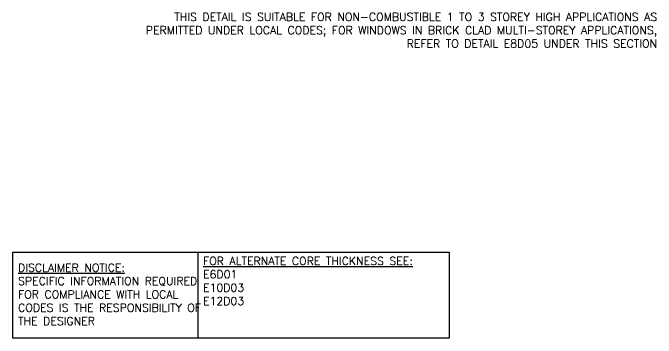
# Model space of a CAD drawing. Header units: inches. Extents: x 2890.1 to 2943.6, y 417.6 to 502.6.
# Drawn here: x 2898.37 to 2943.56, y 417.56 to 440.4 of the extents above; entities that cross this region are included whole.
import ezdxf

# ---------------------------------------------------------------- set-up
doc = ezdxf.new("R2010")
doc.units = ezdxf.units.IN
doc.header["$LTSCALE"] = 0.5
doc.header["$MEASUREMENT"] = 0
doc.layers.add('TEXT', color=4, linetype='CONTINUOUS')
doc.styles.get("Standard").update_dxf_attribs({"font": 'romans.shx'})

msp = doc.modelspace()

# ---------------------------------------------------------------- linework, layer by layer
at = {"layer": 'TEXT'}
msp.add_lwpolyline([(2898.372, 423.594), (2911.356, 423.594), (2911.356, 417.556), (2898.372, 417.556)], close=True, dxfattribs=at)
msp.add_lwpolyline([(2911.356, 423.594), (2929.016, 423.594), (2929.016, 417.556), (2911.356, 417.556)], dxfattribs=at)

# ---------------------------------------------------------------- texts
at = {"layer": 'TEXT', "char_height": 0.5625}
for s, insert, width, attachment_point in [(' THIS DETAIL IS SUITABLE FOR NON-COMBUSTIBLE 1 TO 3 STOREY HIGH APPLICATIONS AS PERMITTED UNDER LOCAL CODES; FOR WINDOWS IN BRICK CLAD MULTI-STOREY APPLICATIONS, REFER TO DETAIL E8D05 UNDER THIS SECTION', (2943.63, 439.18), 40.63612, 6), ('{\\LFOR ALTERNATE CORE THICKNESS SEE:\\P}E6D01\\PE10D03\\PE12D03', (2911.731, 421.568), 23.33295, 4), ('{\\LDISCLAIMER NOTICE:}\\PSPECIFIC INFORMATION REQUIRED FOR COMPLIANCE WITH LOCAL CODES IS THE RESPONSIBILITY OF THE DESIGNER', (2898.739, 420.628), 14.00235, 4)]:
    msp.add_mtext(s, dxfattribs=dict(at, insert=insert, width=width, attachment_point=attachment_point))

doc.saveas('drawing.dxf')
